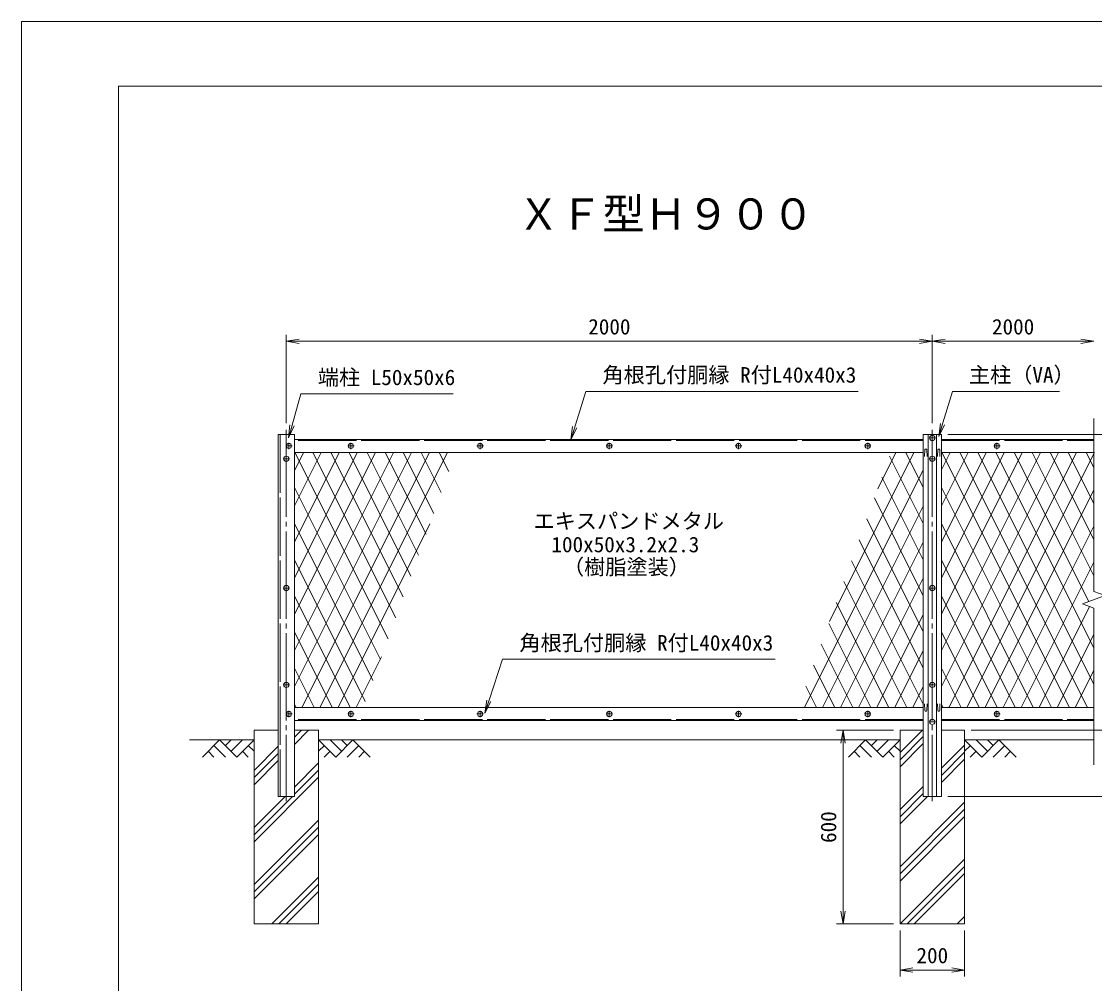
# Model space of a CAD drawing. Units: millimetres, scale not verified. Extents: x -4200 to 4200, y -2970 to 2970.
# Drawn here: x -4200 to -878, y -9 to 2970 of the extents above; entities that cross this region are included whole.
import ezdxf
from ezdxf.enums import TextEntityAlignment as Align

# ---------------------------------------------------------------- set-up
doc = ezdxf.new("R2010")
doc.units = ezdxf.units.MM
doc.header["$LTSCALE"] = 15
doc.linetypes.add('LONG_CHAIN', pattern=[21, 18, -1, 1, -1])
doc.linetypes.add('LONG_DASHED2', pattern=[13, 12, -1])
doc.layers.add('0-0_D-TTL-TXT', color=7, linetype='Continuous')
for name, color, linetype, lineweight in [('0-1_D-STR1', 1, 'Continuous', 9), ('0-2_D-BMK', 2, 'LONG_CHAIN', 9), ('0-3_D-STR-DIM', 7, 'Continuous', 9), ('0-4_D-BGD', 7, 'Continuous', 9), ('0-5_D-STR4', 7, 'Continuous', 9), ('0-6_D-DCR-HCH', 7, 'Continuous', 9), ('0-7_D-STR3', 3, 'Continuous', 9), ('0-8_0', 7, 'Continuous', 9), ('0-9_D-STR-TXT', 7, 'Continuous', 9), ('0-A_D-STR2', 7, 'Continuous', 9), ('0-B_D-TTL', 2, 'Continuous', 9)]:
    doc.layers.add(name, color=color, linetype=linetype, lineweight=lineweight)
doc.styles.add('ＭＳ ゴシック', font='')
doc.styles.get('ＭＳ ゴシック').set_extended_font_data('MS Gothic')

# ---------------------------------------------------------------- blocks, each defined once
blk = doc.blocks.new('_Open')
at = {"layer": '0-8_0'}
blk.add_line((-15, 2.5), (0, 0), dxfattribs=at)
blk.add_lwpolyline([(-15, -2.5), (0, 0), (-15, 0)], dxfattribs=at)

msp = doc.modelspace()

# ---------------------------------------------------------------- linework, layer by layer
at = {"layer": '0-1_D-STR1'}
for p, q in [((-3404.99, 1690.84), (-3404.99, 570.84)), ((-3354.99, 1690.84), (-3404.99, 1690.84)), ((-3354.99, 570.84), (-3354.99, 1690.84)), ((-1407.99, 1675.84), (-3354.99, 1675.84)), ((-1407.99, 1690.84), (-1351.99, 1690.84)), ((-1407.99, 570.84), (-1407.99, 1690.84)), ((-1392.49, 570.84), (-1392.49, 1690.84)), ((-1367.49, 570.84), (-1367.49, 1690.84)), ((-1351.99, 570.84), (-1351.99, 1690.84)), ((-1351.99, 1675.84), (-879.99, 1675.84)), ((-3354.99, 1635.84), (-1407.99, 1635.84)), ((-1402.99, 1644.21), (-1403.74, 1622.71)), ((-1396.99, 1644.21), (-1396.24, 1622.71)), ((-1362.99, 1644.21), (-1363.74, 1622.71)), ((-1356.99, 1644.21), (-1356.24, 1622.71)), ((-879.99, 1635.84), (-1351.99, 1635.84)), ((-3354.99, 845.84), (-1407.99, 845.84)), ((-1402.99, 836.17), (-1403.74, 857.67)), ((-1396.99, 836.17), (-1396.24, 857.67)), ((-1362.99, 836.17), (-1363.74, 857.67)), ((-1356.99, 836.17), (-1356.24, 857.67)), ((-879.99, 845.84), (-1351.99, 845.84)), ((-1407.99, 805.84), (-3354.99, 805.84)), ((-1351.99, 805.84), (-879.99, 805.84)), ((-3404.99, 570.84), (-3354.99, 570.84)), ((-1407.99, 570.84), (-1351.99, 570.84))]:
    msp.add_line(p, q, dxfattribs=at)
at = {"layer": '0-1_D-STR1', "linetype": 'LONG_DASHED2'}
for p, q in [((-3398.99, 1690.84), (-3398.99, 570.84)), ((-1407.99, 1672.84), (-3354.99, 1672.84)), ((-1351.99, 1672.84), (-879.99, 1672.84)), ((-1407.99, 808.84), (-3354.99, 808.84)), ((-1351.99, 808.84), (-879.99, 808.84))]:
    msp.add_line(p, q, dxfattribs=at)
at = {"layer": '0-1_D-STR1'}
for centre, start, end in [((-1399.99, 1642.96), 22.61986, 157.38014), ((-1359.99, 1642.96), 22.61986, 157.38014), ((-1399.99, 837.42), 202.61986, 337.38014), ((-1359.99, 837.42), 202.61986, 337.38014)]:
    msp.add_arc(centre, 3.25, start, end, dxfattribs=at)
at = {"layer": '0-2_D-BMK'}
for p, q in [((-3379.99, 1705.84), (-3379.99, 555.84)), ((-1379.99, 1705.84), (-1379.99, 555.84)), ((-3371.99, 1665.84), (-3371.99, 1645.84)), ((-3179.99, 1665.84), (-3179.99, 1645.84)), ((-2779.99, 1665.84), (-2779.99, 1645.84)), ((-2379.99, 1665.84), (-2379.99, 1645.84)), ((-1979.99, 1665.84), (-1979.99, 1645.84)), ((-1579.99, 1665.84), (-1579.99, 1645.84)), ((-1369.99, 1680.34), (-1389.99, 1680.34)), ((-1179.99, 1665.84), (-1179.99, 1645.84)), ((-3361.99, 1655.84), (-3381.99, 1655.84)), ((-3169.99, 1655.84), (-3189.99, 1655.84)), ((-2769.99, 1655.84), (-2789.99, 1655.84)), ((-2369.99, 1655.84), (-2389.99, 1655.84)), ((-1969.99, 1655.84), (-1989.99, 1655.84)), ((-1569.99, 1655.84), (-1589.99, 1655.84)), ((-1169.99, 1655.84), (-1189.99, 1655.84)), ((-3369.99, 1615.84), (-3389.99, 1615.84)), ((-1369.99, 1615.84), (-1389.99, 1615.84)), ((-3369.99, 1215.84), (-3389.99, 1215.84)), ((-1369.99, 1215.84), (-1389.99, 1215.84)), ((-3369.99, 915.84), (-3389.99, 915.84)), ((-1369.99, 915.84), (-1389.99, 915.84)), ((-3371.99, 835.84), (-3371.99, 815.84)), ((-3179.99, 815.83), (-3179.99, 835.83)), ((-2779.99, 815.83), (-2779.99, 835.83)), ((-2379.99, 815.83), (-2379.99, 835.83)), ((-1979.99, 815.83), (-1979.99, 835.83)), ((-1579.99, 815.83), (-1579.99, 835.83)), ((-1179.99, 815.83), (-1179.99, 835.83)), ((-3361.99, 825.84), (-3381.99, 825.84)), ((-3169.99, 825.83), (-3189.99, 825.83)), ((-2769.99, 825.83), (-2789.99, 825.83)), ((-2369.99, 825.83), (-2389.99, 825.83)), ((-1969.99, 825.83), (-1989.99, 825.83)), ((-1569.99, 825.83), (-1589.99, 825.83)), ((-1369.99, 801.34), (-1389.99, 801.34)), ((-1169.99, 825.83), (-1189.99, 825.83))]:
    msp.add_line(p, q, dxfattribs=at)
at = {"layer": '0-3_D-STR-DIM'}
for p, q in [((-3379.99, 1725.84), (-3379.99, 1999.62)), ((-1379.99, 1725.84), (-1379.99, 1999.62)), ((-1379.99, 1725.84), (-1379.99, 1999.62)), ((-3339.99, 1979.62), (-1419.99, 1979.62)), ((-1339.99, 1979.62), (-919.99, 1979.62)), ((-879.99, 1740.29), (-879.99, 1205.06)), ((-1331.99, 1690.84), (-308.94, 1690.84)), ((-1331.99, 1690.84), (-188.94, 1690.84)), ((-844.75, 1192.24), (-879.99, 1205.06)), ((-915.22, 1166.58), (-844.75, 1192.24)), ((-879.99, 1153.76), (-915.22, 1166.58)), ((-879.99, 1153.76), (-879.99, 668.53)), ((-1499.99, 775.84), (-1676.3, 775.84)), ((-1259.99, 775.84), (-308.94, 775.84)), ((-1259.99, 775.84), (-428.94, 775.84)), ((-1259.99, 775.84), (-308.94, 775.84)), ((-1656.3, 735.84), (-1656.3, 215.84)), ((-1331.99, 570.84), (-308.94, 570.84)), ((-1331.99, 570.84), (-188.94, 570.84)), ((-1499.99, 175.84), (-1676.3, 175.84)), ((-1479.99, 155.84), (-1479.99, 13)), ((-1279.99, 155.84), (-1279.99, 13)), ((-1439.99, 33), (-1319.99, 33))]:
    msp.add_line(p, q, dxfattribs=at)
at = {"layer": '0-4_D-BGD'}
for p, q in [((-3479.99, 745.84), (-3679.99, 745.84)), ((-1479.99, 745.84), (-3279.99, 745.84)), ((-1279.99, 745.84), (-879.99, 745.84))]:
    msp.add_line(p, q, dxfattribs=at)
at = {"layer": '0-5_D-STR4'}
for p, q in [((-3404.99, 775.84), (-3479.99, 775.84)), ((-3479.99, 775.84), (-3479.99, 175.84)), ((-3279.99, 775.84), (-3354.99, 775.84)), ((-3279.99, 775.84), (-3279.99, 175.84)), ((-1407.99, 775.84), (-1479.99, 775.84)), ((-1479.99, 775.84), (-1479.99, 175.84)), ((-1279.99, 775.84), (-1351.99, 775.84)), ((-1279.99, 775.84), (-1279.99, 175.84)), ((-3279.99, 175.84), (-3479.99, 175.84)), ((-1279.99, 175.84), (-1479.99, 175.84))]:
    msp.add_line(p, q, dxfattribs=at)
at = {"layer": '0-6_D-DCR-HCH'}
for p, q in [((-3354.99, 731.82), (-3310.97, 775.84)), ((-3354.99, 753.91), (-3333.06, 775.84)), ((-1479.99, 706.47), (-1410.62, 775.84)), ((-3586.41, 745.84), (-3639.62, 692.62)), ((-3586.41, 745.84), (-3533.2, 692.62)), ((-3568.67, 728.1), (-3550.94, 745.84)), ((-3550.94, 710.36), (-3515.46, 745.84)), ((-3533.2, 692.62), (-3479.99, 745.84)), ((-3226.77, 692.62), (-3279.99, 745.84)), ((-3209.04, 710.36), (-3244.51, 745.84)), ((-3173.56, 745.84), (-3226.77, 692.62)), ((-3191.21, 728.01), (-3209.04, 745.84)), ((-3173.56, 745.84), (-3120.35, 692.62)), ((-1586.41, 745.84), (-1639.62, 692.62)), ((-1586.41, 745.84), (-1533.2, 692.62)), ((-1568.67, 728.1), (-1550.94, 745.84)), ((-1550.94, 710.36), (-1515.46, 745.84)), ((-1533.2, 692.62), (-1479.99, 745.84)), ((-1479.99, 684.37), (-1407.99, 756.37)), ((-1479.99, 662.27), (-1407.99, 734.27)), ((-1226.77, 692.62), (-1279.99, 745.84)), ((-1209.04, 710.36), (-1244.51, 745.84)), ((-1173.56, 745.84), (-1226.77, 692.62)), ((-1191.21, 728.01), (-1209.04, 745.84)), ((-1173.56, 745.84), (-1120.35, 692.62)), ((-3621.88, 710.36), (-3604.07, 692.62)), ((-3604.15, 728.1), (-3568.51, 692.62)), ((-3515.46, 710.36), (-3497.64, 692.62)), ((-3497.72, 728.1), (-3479.99, 710.44)), ((-3479.99, 651.01), (-3404.99, 726.01)), ((-3479.99, 628.91), (-3404.99, 703.91)), ((-3262.25, 728.1), (-3279.99, 710.44)), ((-3244.51, 710.36), (-3262.33, 692.62)), ((-3155.82, 728.1), (-3191.46, 692.62)), ((-3138.09, 710.36), (-3155.91, 692.62)), ((-1621.88, 710.36), (-1604.07, 692.62)), ((-1604.15, 728.1), (-1568.51, 692.62)), ((-1515.46, 710.36), (-1497.64, 692.62)), ((-1497.72, 728.1), (-1479.99, 710.44)), ((-1351.99, 657.69), (-1279.99, 729.69)), ((-1351.99, 635.59), (-1279.99, 707.59)), ((-1262.25, 728.1), (-1279.99, 710.44)), ((-1244.51, 710.36), (-1262.33, 692.62)), ((-1155.82, 728.1), (-1191.46, 692.62)), ((-1138.09, 710.36), (-1155.91, 692.62)), ((-3479.99, 606.82), (-3404.99, 681.82)), ((-3354.99, 599.24), (-3279.99, 674.24)), ((-1351.99, 613.5), (-1279.99, 685.5)), ((-3354.99, 577.14), (-3279.99, 652.14)), ((-3479.99, 430.04), (-3279.99, 630.04)), ((-1479.99, 529.69), (-1407.99, 601.69)), ((-3479.99, 452.14), (-3361.29, 570.84)), ((-3479.99, 474.24), (-3383.39, 570.84)), ((-1479.99, 507.59), (-1407.99, 579.59)), ((-1479.99, 485.5), (-1394.65, 570.84)), ((-1479.99, 352.92), (-1279.99, 552.92)), ((-1479.99, 330.82), (-1279.99, 530.82)), ((-1479.99, 308.72), (-1279.99, 508.72)), ((-3479.99, 297.46), (-3279.99, 497.46)), ((-3479.99, 275.36), (-3279.99, 475.36)), ((-3479.99, 253.26), (-3279.99, 453.26)), ((-1479.99, 176.14), (-1279.99, 376.14)), ((-1458.19, 175.84), (-1279.99, 354.04)), ((-3424.83, 175.84), (-3279.99, 320.68)), ((-1436.09, 175.84), (-1279.99, 331.94)), ((-3402.73, 175.84), (-3279.99, 298.58)), ((-3380.64, 175.84), (-3279.99, 276.49)), ((-1303.51, 175.84), (-1279.99, 199.36)), ((-1281.41, 175.84), (-1279.99, 177.26))]:
    msp.add_line(p, q, dxfattribs=at)
for points in [[(-3279.99, 775.84), (-3354.99, 775.84), (-3354.99, 570.84), (-3404.99, 570.84), (-3404.99, 775.84), (-3479.99, 775.84), (-3479.99, 175.84), (-3279.99, 175.84)], [(-1351.99, 570.84), (-1407.99, 570.84), (-1407.99, 775.84), (-1479.99, 775.84), (-1479.99, 175.84), (-1279.99, 175.84), (-1279.99, 775.84), (-1351.99, 775.84)]]:
    msp.add_lwpolyline(points, close=True, dxfattribs=at)
at = {"layer": '0-7_D-STR3'}
for centre in [(-3371.99, 1655.84), (-3179.99, 1655.84), (-2779.99, 1655.84), (-2379.99, 1655.84), (-1979.99, 1655.84), (-1579.99, 1655.84), (-1379.99, 1680.34), (-1179.99, 1655.84), (-3379.99, 1615.84), (-1379.99, 1615.84), (-3379.99, 1215.84), (-1379.99, 1215.84), (-3379.99, 915.84), (-1379.99, 915.84), (-3371.99, 825.84), (-3179.99, 825.83), (-2779.99, 825.83), (-2379.99, 825.83), (-1979.99, 825.83), (-1579.99, 825.83), (-1179.99, 825.83), (-1379.99, 801.34)]:
    msp.add_circle(centre, 8, dxfattribs=at)
at = {"layer": '0-9_D-STR-TXT'}
for points in [[(-2863.63, 1817.12), (-3334.61, 1817.12), (-3372.69, 1682.85)], [(-1609.33, 1824.7), (-2453.07, 1824.7), (-2498.43, 1677.75)], [(-986.27, 1824.71), (-1317.65, 1824.71), (-1359.35, 1687.05)], [(-1866.45, 995.28), (-2710.19, 995.28), (-2764.55, 830.26)]]:
    msp.add_lwpolyline(points, dxfattribs=at)
at = {"layer": '0-A_D-STR2'}
for p, q in [((-3272.05, 1635.84), (-3354.99, 1469.97)), ((-3216.15, 1635.84), (-3354.99, 1358.17)), ((-3160.25, 1635.84), (-3354.99, 1246.36)), ((-3104.35, 1635.84), (-3354.99, 1134.56)), ((-3048.45, 1635.84), (-3354.99, 1022.76)), ((-2992.54, 1635.84), (-3354.99, 910.95)), ((-3327.95, 1632.84), (-3354.99, 1578.77)), ((-3065.01, 1058.8), (-3353.53, 1635.84)), ((-2936.64, 1635.84), (-3331.64, 845.84)), ((-3041.46, 1123.5), (-3297.63, 1635.84)), ((-2880.74, 1635.84), (-3275.74, 845.84)), ((-3017.91, 1188.21), (-3241.73, 1635.84)), ((-2994.36, 1252.91), (-3185.82, 1635.84)), ((-2970.81, 1317.61), (-3129.92, 1635.84)), ((-2947.26, 1382.32), (-3074.02, 1635.84)), ((-2923.71, 1447.02), (-3018.12, 1635.84)), ((-2900.16, 1511.72), (-2962.22, 1635.84)), ((-2876.61, 1576.43), (-2906.31, 1635.84)), ((-1436.76, 1635.84), (-1698.57, 1112.22)), ((-1492.66, 1635.84), (-1548.99, 1523.17)), ((-1407.99, 1527.14), (-1462.33, 1635.84)), ((-1324.95, 1635.84), (-1351.99, 1581.77)), ((-1269.05, 1635.84), (-1351.99, 1469.97)), ((-1213.15, 1635.84), (-1351.99, 1358.17)), ((-1157.25, 1635.84), (-1351.99, 1246.36)), ((-1101.35, 1635.84), (-1351.99, 1134.56)), ((-1045.45, 1635.84), (-1351.99, 1022.76)), ((-989.54, 1635.84), (-1351.99, 910.95)), ((-955.53, 845.84), (-1350.53, 1635.84)), ((-933.64, 1635.84), (-1328.64, 845.84)), ((-899.62, 845.84), (-1294.63, 1635.84)), ((-877.74, 1635.84), (-1272.74, 845.84)), ((-879.99, 918.36), (-1238.73, 1635.84)), ((-879.99, 1030.16), (-1182.82, 1635.84)), ((-895.82, 1173.64), (-1126.92, 1635.84)), ((-879.99, 1253.77), (-1071.02, 1635.84)), ((-879.99, 1365.57), (-1015.12, 1635.84)), ((-879.99, 1477.38), (-959.22, 1635.84)), ((-879.99, 1589.18), (-903.31, 1635.84)), ((-1407.99, 1415.34), (-1512.3, 1623.97)), ((-1407.99, 1581.58), (-1775.86, 845.84)), ((-1407.99, 1303.54), (-1535.85, 1559.27)), ((-3088.56, 994.1), (-3354.99, 1526.95)), ((-1011.43, 845.84), (-1351.99, 1526.95)), ((-879.99, 1519.54), (-1216.84, 845.84)), ((-1407.99, 1469.77), (-1719.95, 845.84)), ((-1407.99, 1191.73), (-1559.4, 1494.57)), ((-1407.99, 1079.93), (-1582.95, 1429.86)), ((-3112.11, 929.39), (-3354.99, 1415.14)), ((-2935.65, 1414.22), (-3219.84, 845.84)), ((-1067.33, 845.84), (-1351.99, 1415.14)), ((-879.99, 1407.74), (-1160.94, 845.84)), ((-1407.99, 968.13), (-1606.5, 1365.16)), ((-1407.99, 1357.97), (-1664.05, 845.84)), ((-3135.66, 864.69), (-3354.99, 1303.34)), ((-1407.99, 856.33), (-1630.05, 1300.46)), ((-1123.23, 845.84), (-1351.99, 1303.34)), ((-879.99, 1295.94), (-1105.04, 845.84)), ((-1458.64, 845.84), (-1653.6, 1235.75)), ((-1407.99, 1246.17), (-1608.15, 845.84)), ((-3182.13, 845.84), (-3354.99, 1191.54)), ((-1514.55, 845.84), (-1677.15, 1171.05)), ((-1179.13, 845.84), (-1351.99, 1191.54)), ((-1407.99, 1134.36), (-1552.25, 845.84)), ((-892.83, 1158.43), (-1049.13, 845.84)), ((-1570.45, 845.84), (-1700.7, 1106.35)), ((-3238.04, 845.84), (-3354.99, 1079.74)), ((-1235.04, 845.84), (-1351.99, 1079.74)), ((-879.99, 1072.33), (-993.23, 845.84)), ((-1626.35, 845.84), (-1724.25, 1041.64)), ((-3085.22, 1003.27), (-3163.94, 845.84)), ((-1407.99, 1022.56), (-1496.35, 845.84)), ((-3293.94, 845.84), (-3354.99, 967.93)), ((-1682.25, 845.84), (-1747.8, 976.94)), ((-1290.94, 845.84), (-1351.99, 967.93)), ((-879.99, 960.53), (-937.33, 845.84)), ((-1738.15, 845.84), (-1771.35, 912.24)), ((-1407.99, 910.76), (-1440.45, 845.84)), ((-3349.84, 845.84), (-3354.99, 856.13)), ((-1346.84, 845.84), (-1351.99, 856.13))]:
    msp.add_line(p, q, dxfattribs=at)
at = {"layer": '0-B_D-TTL', "color": 7}
msp.add_lwpolyline([(-4200.01, -2970.1), (4199.99, -2970.1), (4199.99, 2969.9), (-4200.01, 2969.9)], close=True, dxfattribs=at)
at = {"layer": '0-B_D-TTL'}
msp.add_lwpolyline([(-3900.01, 2769.9), (3899.99, 2769.9), (3899.99, -2770.1), (-3900.01, -2770.1)], close=True, dxfattribs=at)

# ---------------------------------------------------------------- block references
at = {"layer": '0-3_D-STR-DIM', "xscale": 2.666667, "yscale": 2.666667}
for p, rotation in [((-3379.99, 1979.62), 180), ((-1379.99, 1979.62), 180), ((-1656.3, 775.84), 90), ((-1656.3, 175.84), 270), ((-1479.99, 33), 180)]:
    msp.add_blockref('_Open', p, dxfattribs=dict(at, rotation=rotation))
for p in [(-1379.99, 1979.62), (-879.99, 1979.62), (-1279.99, 33)]:
    msp.add_blockref('_Open', p, dxfattribs=at)
at = {"layer": '0-9_D-STR-TXT', "xscale": 2.666667, "yscale": 2.666667}
for p, rotation in [((-3373.24, 1680.93), 254.16392), ((-2499.02, 1675.84), 252.84683), ((-1359.93, 1685.14), 253.14944), ((-2765.17, 828.36), 251.76791)]:
    msp.add_blockref('_Open', p, dxfattribs=dict(at, rotation=rotation))

# ---------------------------------------------------------------- texts
at = {"layer": '0-0_D-TTL-TXT', "style": 'ＭＳ ゴシック'}
msp.add_text('ＸＦ型Ｈ９００', height=96.22, dxfattribs=at).set_placement((-2664.53, 2296.93), align=Align.BOTTOM_LEFT)
at = {"layer": '0-3_D-STR-DIM', "style": 'ＭＳ ゴシック'}
for s, p in [('2000', (-2445.24, 1986.37)), ('2000', (-1195.24, 1986.37)), ('200', (-1428.99, 39.75))]:
    msp.add_text(s, height=48.06, dxfattribs=at).set_placement(p, align=Align.BOTTOM_LEFT)
msp.add_text('600', height=48.06, rotation=90, dxfattribs=at).set_placement((-1663.05, 426.59), align=Align.BOTTOM_LEFT)
at = {"layer": '0-9_D-STR-TXT', "style": 'ＭＳ ゴシック'}
for s, p in [('端柱 L50x50x6', (-3282.41, 1829.71)), ('角根孔付胴縁 R付L40x40x3', (-2401.13, 1837.29)), ('主柱（VA）', (-1266.73, 1837.3)), ('エキスパンドメタル', (-2614.84, 1384.82)), ('100x50x3.2x2.3', (-2559.15, 1312.08)), ('（樹脂塗装）', (-2523.59, 1242.89)), ('角根孔付胴縁 R付L40x40x3', (-2658.25, 1007.86))]:
    msp.add_text(s, height=48.06, dxfattribs=at).set_placement(p, align=Align.BOTTOM_LEFT)

doc.saveas('drawing.dxf')
